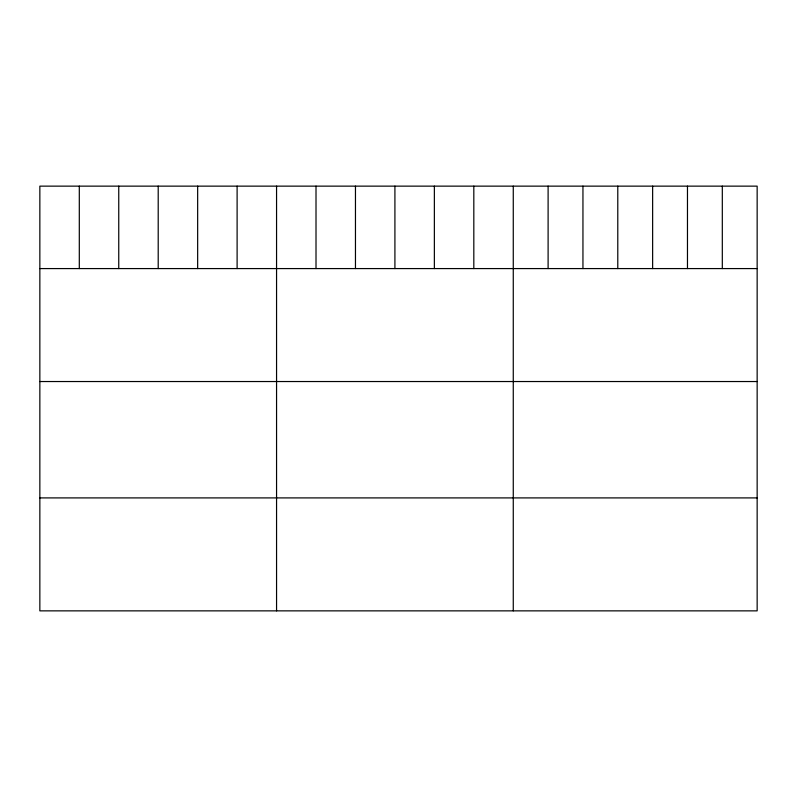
<?xml version="1.0" encoding="UTF-8"?>
<svg xmlns="http://www.w3.org/2000/svg" width="797" height="797" viewBox="0 0 797 797"><rect width="100%" height="100%" fill="white"/><g stroke="black" fill="none" stroke-linecap="round" stroke-linejoin="round"><path stroke-width="1.2" d="M757.15 268.579L757.15 610.861L39.85 610.861L39.85 186.139L757.15 186.139L757.15 268.579L39.85 268.579M39.85 381.534L757.15 381.534M39.85 497.906L757.15 497.906M722.311 186.139L722.311 268.579M687.472 186.139L687.472 268.579M652.633 186.139L652.633 268.579M617.785 186.139L617.785 268.579M582.946 186.139L582.946 268.579M548.107 186.139L548.107 268.579M513.268 186.139L513.268 610.861M473.817 186.139L473.817 268.579M434.365 186.139L434.365 268.579M394.913 186.139L394.913 268.579M355.462 186.139L355.462 268.579M316.01 186.139L316.01 268.579M276.559 186.139L276.559 610.861M237.107 186.139L237.107 268.579M197.656 186.139L197.656 268.579M158.204 186.139L158.204 268.579M118.753 186.139L118.753 268.579M79.301 186.139L79.301 268.579"/></g></svg>
